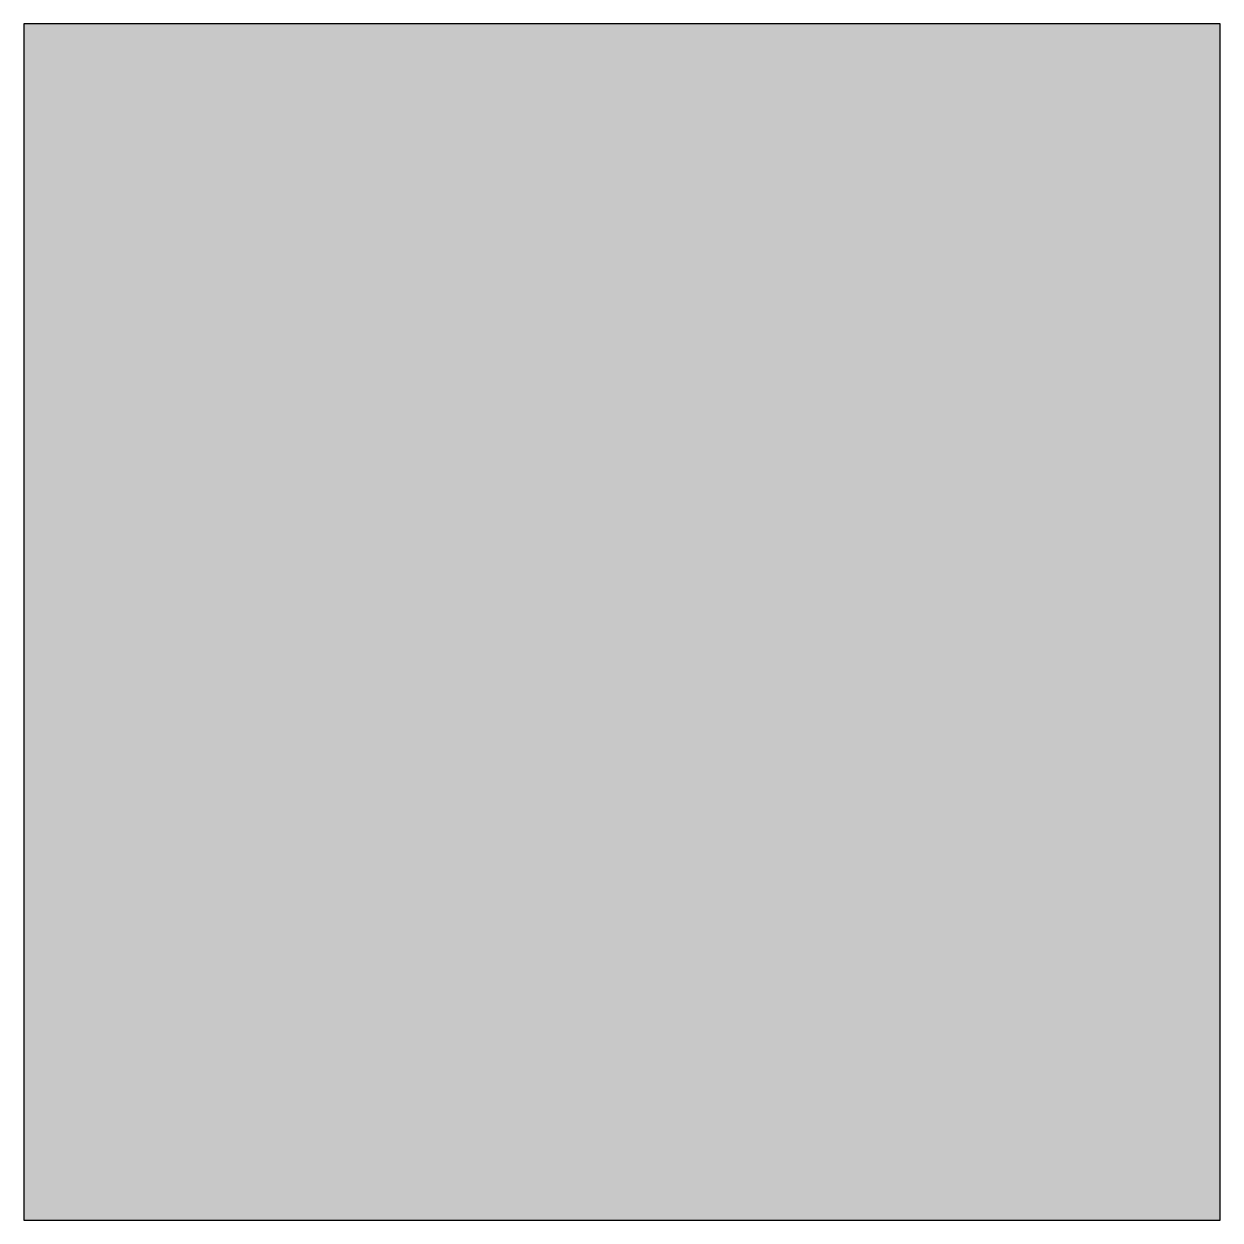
# Model space of a CAD drawing. Extents: x -0.3 to 0.3, y -0.3 to 0.3.
import ezdxf

# ---------------------------------------------------------------- set-up
doc = ezdxf.new("R2010")
doc.units = 0
doc.header["$MEASUREMENT"] = 0

msp = doc.modelspace()

# ---------------------------------------------------------------- hatches: boundary and pattern name
at = {"ltscale": 2.5}
h = msp.add_hatch(color=256, dxfattribs=at)
h.dxf.hatch_style = 1
h.paths.add_polyline_path([(-0.3, -0.3), (0.3, -0.3), (0.3, 0.3), (-0.3, 0.3)])

# ---------------------------------------------------------------- linework, layer by layer
msp.add_lwpolyline([(-0.3, -0.3), (0.3, -0.3), (0.3, 0.3), (-0.3, 0.3)], close=True, dxfattribs=at)

doc.saveas('drawing.dxf')
